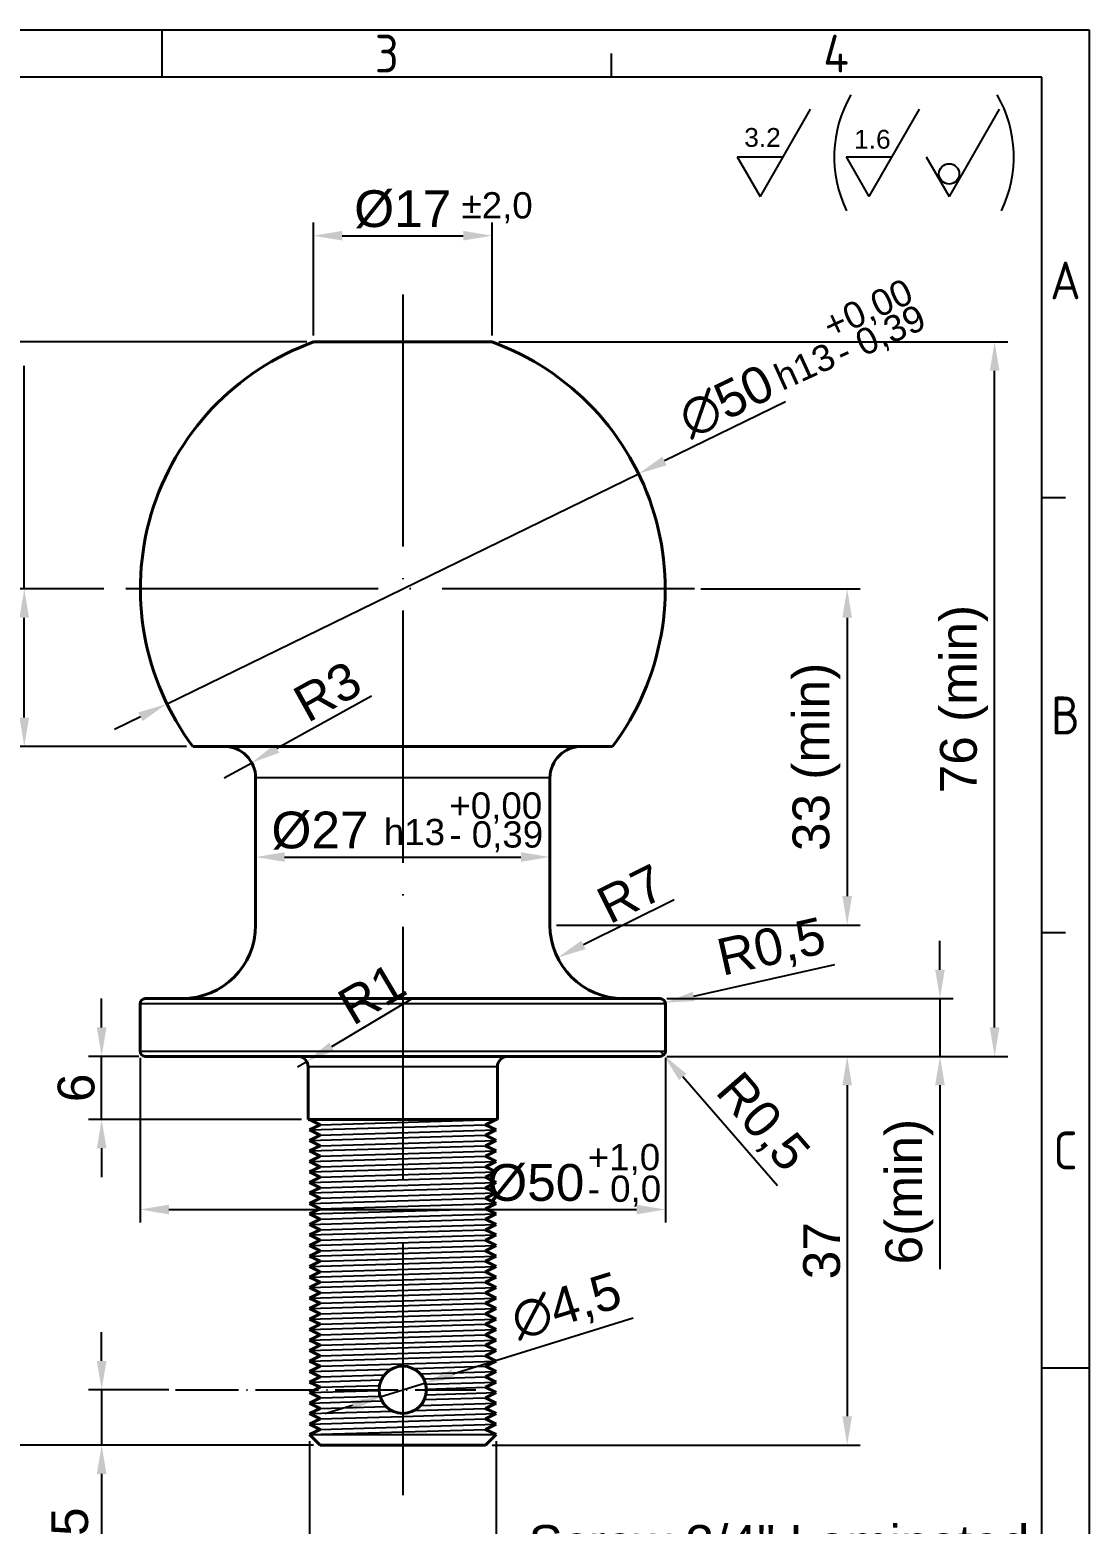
# Model space of a CAD drawing. Header units: millimetres. Extents: x 4510 to 4691, y 1198 to 1451.
# Drawn here: x 4590.5 to 4691.3, y 1308.6 to 1450.8 of the extents above; entities that cross this region are included whole.
import ezdxf
from ezdxf.enums import TextEntityAlignment as Align

# ---------------------------------------------------------------- set-up
doc = ezdxf.new("R2010")
doc.units = ezdxf.units.MM
doc.linetypes.add('ACAD_ISO04W100', pattern=[30, 24, -3, 0, -3])
for name, color, linetype, lineweight in [('AM_0', 7, 'Continuous', 40), ('AM_4', 1, 'ACAD_ISO04W100', 25), ('AM_5', 3, 'Continuous', 25)]:
    doc.layers.add(name, color=color, linetype=linetype, lineweight=lineweight)
doc.styles.add('ACISOTS', font='isocp.shx', dxfattribs={"height": 1})
doc.styles.get("Standard").update_dxf_attribs({"font": 'arial.ttf'})
doc.dimstyles.new('ISO-25', dxfattribs={"dimtxt": 3.5, "dimasz": 2.75, "dimexe": 1.25, "dimexo": 0.625, "dimtad": 1, "dimtxsty": 'Standard', "dimcen": 2.5, "dimadec": 0, "dimazin": 0, "dimtfac": 1, "dimtmove": 0, "dimatfit": 3, "dimfxl": 1, "dimarcsym": 0})

# ---------------------------------------------------------------- blocks, each defined once
blk = doc.blocks.new('*D12')
at = {"layer": 'AM_5', "color": 0, "lineweight": -2, "ltscale": 0.25, "transparency": 16777216}
for p, q in [((4662.44, 1415.39), (4650.93, 1409.77)), ((4603.53, 1386.63), (4648.46, 1408.56)), ((4601.06, 1385.42), (4598.59, 1384.21))]:
    blk.add_line(p, q, dxfattribs=at)
at = {"layer": 'AM_5', "color": 0, "ltscale": 0.25, "transparency": 16777216}
for points in [[(4650.73, 1410.18), (4651.13, 1409.36), (4648.46, 1408.56)], [(4600.86, 1385.83), (4601.26, 1385.01), (4603.53, 1386.63)]]:
    blk.add_solid(points, dxfattribs=at)
at = {"layer": 'Defpoints', "color": 0, "ltscale": 0.25, "transparency": 16777216}
for p in [(4648.46, 1408.56), (4603.53, 1386.63)]:
    blk.add_point(p, dxfattribs=at)
at = {"layer": 'AM_5', "color": 0, "ltscale": 0.25, "transparency": 16777216, "insert": (4656.82, 1415.44), "char_height": 3.5, "attachment_point": 5, "rotation": 26.0239}
blk.add_mtext('∅50', dxfattribs=at)
blk = doc.blocks.new('*D13')
at = {"layer": 'AM_5', "color": 0, "lineweight": -2, "ltscale": 0.25, "transparency": 16777216}
for p, q in [((4617.52, 1421.72), (4617.52, 1432.46)), ((4634.52, 1421.72), (4634.52, 1432.46)), ((4620.27, 1431.21), (4631.77, 1431.21))]:
    blk.add_line(p, q, dxfattribs=at)
at = {"layer": 'AM_5', "color": 0, "ltscale": 0.25, "transparency": 16777216}
for points in [[(4620.27, 1431.67), (4620.27, 1430.75), (4617.52, 1431.21)], [(4631.77, 1431.67), (4631.77, 1430.75), (4634.52, 1431.21)]]:
    blk.add_solid(points, dxfattribs=at)
at = {"layer": 'Defpoints', "color": 0, "ltscale": 0.25, "transparency": 16777216}
for p in [(4634.52, 1431.21), (4617.52, 1421.1), (4634.52, 1421.1)]:
    blk.add_point(p, dxfattribs=at)
at = {"layer": 'AM_5', "color": 0, "ltscale": 0.25, "transparency": 16777216, "insert": (4626.02, 1433.72), "char_height": 3.5, "attachment_point": 5}
blk.add_mtext('%%c17', dxfattribs=at)
blk = doc.blocks.new('*D14')
at = {"layer": 'AM_5', "color": 0, "lineweight": -2, "ltscale": 0.25, "transparency": 16777216}
for p, q in [((4590.01, 1397.6), (4590.01, 1418.82)), ((4597.59, 1397.6), (4588.76, 1397.6)), ((4590.01, 1385.35), (4590.01, 1394.85)), ((4605.43, 1382.6), (4588.76, 1382.6))]:
    blk.add_line(p, q, dxfattribs=at)
at = {"layer": 'AM_5', "color": 0, "ltscale": 0.25, "transparency": 16777216}
for points in [[(4589.55, 1394.85), (4590.46, 1394.85), (4590.01, 1397.6)], [(4589.55, 1385.35), (4590.46, 1385.35), (4590.01, 1382.6)]]:
    blk.add_solid(points, dxfattribs=at)
at = {"layer": 'Defpoints', "color": 0, "ltscale": 0.25, "transparency": 16777216}
for p in [(4590.01, 1397.6), (4598.21, 1397.6), (4606.05, 1382.6)]:
    blk.add_point(p, dxfattribs=at)
at = {"layer": 'AM_5', "color": 0, "ltscale": 0.25, "transparency": 16777216, "insert": (4587.09, 1409.58), "char_height": 3.5, "attachment_point": 5, "rotation": 90}
blk.add_mtext('17 (min)', dxfattribs=at)
blk = doc.blocks.new('*D15')
at = {"layer": 'AM_5', "color": 0, "lineweight": -2, "ltscale": 0.25, "transparency": 16777216}
for p, q in [((4654.4, 1397.6), (4669.56, 1397.6)), ((4668.31, 1394.85), (4668.31, 1368.35)), ((4640.65, 1365.6), (4669.56, 1365.6))]:
    blk.add_line(p, q, dxfattribs=at)
at = {"layer": 'AM_5', "color": 0, "ltscale": 0.25, "transparency": 16777216}
for points in [[(4667.85, 1394.85), (4668.77, 1394.85), (4668.31, 1397.6)], [(4667.85, 1368.35), (4668.77, 1368.35), (4668.31, 1365.6)]]:
    blk.add_solid(points, dxfattribs=at)
at = {"layer": 'Defpoints', "color": 0, "ltscale": 0.25, "transparency": 16777216}
for p in [(4653.78, 1397.6), (4640.02, 1365.6), (4668.31, 1365.6)]:
    blk.add_point(p, dxfattribs=at)
at = {"layer": 'AM_5', "color": 0, "ltscale": 0.25, "transparency": 16777216, "insert": (4665.39, 1381.6), "char_height": 3.5, "attachment_point": 5, "rotation": 90}
blk.add_mtext('33 (min)', dxfattribs=at)
blk = doc.blocks.new('*D16')
at = {"layer": 'AM_5', "color": 0, "lineweight": -2, "ltscale": 0.25, "transparency": 16777216}
for p, q in [((4635.15, 1421.1), (4683.59, 1421.1)), ((4682.34, 1355.85), (4682.34, 1418.35)), ((4651.15, 1353.1), (4683.59, 1353.1))]:
    blk.add_line(p, q, dxfattribs=at)
at = {"layer": 'AM_5', "color": 0, "ltscale": 0.25, "transparency": 16777216}
for points in [[(4681.88, 1418.35), (4682.8, 1418.35), (4682.34, 1421.1)], [(4681.88, 1355.85), (4682.8, 1355.85), (4682.34, 1353.1)]]:
    blk.add_solid(points, dxfattribs=at)
at = {"layer": 'Defpoints', "color": 0, "ltscale": 0.25, "transparency": 16777216}
for p in [(4634.52, 1421.1), (4682.34, 1421.1), (4650.52, 1353.1)]:
    blk.add_point(p, dxfattribs=at)
at = {"layer": 'AM_5', "color": 0, "ltscale": 0.25, "transparency": 16777216, "insert": (4679.42, 1387.1), "char_height": 3.5, "attachment_point": 5, "rotation": 90}
blk.add_mtext('76 (min)', dxfattribs=at)
blk = doc.blocks.new('*D17')
at = {"layer": 'AM_5', "color": 0, "lineweight": -2, "ltscale": 0.25, "transparency": 16777216}
for p, q in [((4597.37, 1355.85), (4597.37, 1358.6)), ((4600.9, 1353.1), (4596.12, 1353.1)), ((4597.37, 1347.1), (4597.37, 1353.1)), ((4616.4, 1347.1), (4596.12, 1347.1)), ((4597.37, 1344.35), (4597.37, 1341.6))]:
    blk.add_line(p, q, dxfattribs=at)
at = {"layer": 'AM_5', "color": 0, "ltscale": 0.25, "transparency": 16777216}
for points in [[(4596.91, 1355.85), (4597.83, 1355.85), (4597.37, 1353.1)], [(4596.91, 1344.35), (4597.83, 1344.35), (4597.37, 1347.1)]]:
    blk.add_solid(points, dxfattribs=at)
at = {"layer": 'Defpoints', "color": 0, "ltscale": 0.25, "transparency": 16777216}
for p in [(4597.37, 1353.1), (4601.52, 1353.1), (4617.02, 1347.1)]:
    blk.add_point(p, dxfattribs=at)
at = {"layer": 'AM_5', "color": 0, "ltscale": 0.25, "transparency": 16777216, "insert": (4594.96, 1350.1), "char_height": 3.5, "attachment_point": 5, "rotation": 90}
blk.add_mtext('6', dxfattribs=at)
blk = doc.blocks.new('*D18')
at = {"layer": 'AM_5', "color": 0, "lineweight": -2, "ltscale": 0.25, "transparency": 16777216}
for p, q in [((4617.15, 1316.47), (4617.15, 1303.02)), ((4634.9, 1316.47), (4634.9, 1303.02)), ((4619.9, 1304.27), (4632.15, 1304.27)), ((4634.9, 1304.27), (4685.99, 1304.27))]:
    blk.add_line(p, q, dxfattribs=at)
at = {"layer": 'AM_5', "color": 0, "ltscale": 0.25, "transparency": 16777216}
for points in [[(4619.9, 1304.73), (4619.9, 1303.81), (4617.15, 1304.27)], [(4632.15, 1304.73), (4632.15, 1303.81), (4634.9, 1304.27)]]:
    blk.add_solid(points, dxfattribs=at)
at = {"layer": 'Defpoints', "color": 0, "ltscale": 0.25, "transparency": 16777216}
for p in [(4617.15, 1317.1), (4634.9, 1317.1), (4634.9, 1304.27)]:
    blk.add_point(p, dxfattribs=at)
at = {"layer": 'AM_5', "color": 0, "ltscale": 0.25, "transparency": 16777216, "insert": (4661.82, 1306.71), "char_height": 3.5, "attachment_point": 5}
blk.add_mtext('Screw 3/4" Laminated', dxfattribs=at)
blk = doc.blocks.new('*D19')
at = {"layer": 'AM_5', "color": 0, "lineweight": -2, "ltscale": 0.25, "transparency": 16777216}
for p, q in [((4651.15, 1353.1), (4669.56, 1353.1)), ((4668.31, 1350.35), (4668.31, 1318.85)), ((4634.52, 1316.1), (4669.56, 1316.1))]:
    blk.add_line(p, q, dxfattribs=at)
at = {"layer": 'AM_5', "color": 0, "ltscale": 0.25, "transparency": 16777216}
for points in [[(4667.85, 1350.35), (4668.77, 1350.35), (4668.31, 1353.1)], [(4667.85, 1318.85), (4668.77, 1318.85), (4668.31, 1316.1)]]:
    blk.add_solid(points, dxfattribs=at)
at = {"layer": 'Defpoints', "color": 0, "ltscale": 0.25, "transparency": 16777216}
for p in [(4650.52, 1353.1), (4633.9, 1316.1), (4668.31, 1316.1)]:
    blk.add_point(p, dxfattribs=at)
at = {"layer": 'AM_5', "color": 0, "ltscale": 0.25, "transparency": 16777216, "insert": (4665.9, 1334.6), "char_height": 3.5, "attachment_point": 5, "rotation": 90}
blk.add_mtext('37', dxfattribs=at)
blk = doc.blocks.new('*D20')
at = {"layer": 'AM_5', "color": 0, "lineweight": -2, "ltscale": 0.25, "transparency": 16777216}
for p, q in [((4616.9, 1421.1), (4578.01, 1421.1)), ((4579.26, 1418.35), (4579.26, 1318.85)), ((4617.52, 1316.1), (4578.01, 1316.1))]:
    blk.add_line(p, q, dxfattribs=at)
at = {"layer": 'AM_5', "color": 0, "ltscale": 0.25, "transparency": 16777216}
for points in [[(4578.81, 1418.35), (4579.72, 1418.35), (4579.26, 1421.1)], [(4578.81, 1318.85), (4579.72, 1318.85), (4579.26, 1316.1)]]:
    blk.add_solid(points, dxfattribs=at)
at = {"layer": 'Defpoints', "color": 0, "ltscale": 0.25, "transparency": 16777216}
for p in [(4617.52, 1421.1), (4579.26, 1316.1), (4618.15, 1316.1)]:
    blk.add_point(p, dxfattribs=at)
at = {"layer": 'AM_5', "color": 0, "ltscale": 0.25, "transparency": 16777216, "insert": (4576.34, 1368.6), "char_height": 3.5, "attachment_point": 5, "rotation": 90}
blk.add_mtext('(113)', dxfattribs=at)
blk = doc.blocks.new('*D21')
at = {"layer": 'AM_5', "color": 0, "lineweight": -2, "ltscale": 0.25, "transparency": 16777216}
for p, q in [((4597.37, 1324.11), (4597.37, 1326.86)), ((4603.77, 1321.36), (4596.12, 1321.36)), ((4597.37, 1321.36), (4597.37, 1316.1)), ((4617.52, 1316.1), (4596.12, 1316.1)), ((4597.37, 1313.35), (4597.37, 1302.95))]:
    blk.add_line(p, q, dxfattribs=at)
at = {"layer": 'AM_5', "color": 0, "ltscale": 0.25, "transparency": 16777216}
for points in [[(4596.91, 1324.11), (4597.83, 1324.11), (4597.37, 1321.36)], [(4596.91, 1313.35), (4597.83, 1313.35), (4597.37, 1316.1)]]:
    blk.add_solid(points, dxfattribs=at)
at = {"layer": 'Defpoints', "color": 0, "ltscale": 0.25, "transparency": 16777216}
for p in [(4604.4, 1321.36), (4597.37, 1316.1), (4618.15, 1316.1)]:
    blk.add_point(p, dxfattribs=at)
at = {"layer": 'AM_5', "color": 0, "ltscale": 0.25, "transparency": 16777216, "insert": (4594.65, 1306.77), "char_height": 3.5, "attachment_point": 5, "rotation": 90}
blk.add_mtext('5,5', dxfattribs=at)
blk = doc.blocks.new('*D22')
at = {"layer": 'AM_5', "color": 0, "lineweight": -2, "ltscale": 0.25, "transparency": 16777216}
for p, q in [((4647.95, 1328.18), (4630.8, 1322.85)), ((4623.88, 1320.69), (4628.17, 1322.03)), ((4621.25, 1319.88), (4618.62, 1319.06))]:
    blk.add_line(p, q, dxfattribs=at)
at = {"layer": 'AM_5', "color": 0, "ltscale": 0.25, "transparency": 16777216}
for points in [[(4630.66, 1323.28), (4630.94, 1322.41), (4628.17, 1322.03)], [(4621.11, 1320.31), (4621.39, 1319.44), (4623.88, 1320.69)]]:
    blk.add_solid(points, dxfattribs=at)
at = {"layer": 'Defpoints', "color": 0, "ltscale": 0.25, "transparency": 16777216}
for p in [(4628.17, 1322.03), (4623.88, 1320.69)]:
    blk.add_point(p, dxfattribs=at)
at = {"layer": 'AM_5', "color": 0, "ltscale": 0.25, "transparency": 16777216, "insert": (4641.65, 1329.14), "char_height": 3.5, "attachment_point": 5, "rotation": 17.2754}
blk.add_mtext('∅4,5', dxfattribs=at)
blk = doc.blocks.new('*D23')
at = {"layer": 'AM_5', "color": 0, "lineweight": -2, "ltscale": 0.25, "transparency": 16777216}
for p, q in [((4601.02, 1352.97), (4601.02, 1337.27)), ((4651.02, 1352.97), (4651.02, 1337.27)), ((4603.77, 1338.52), (4648.27, 1338.52))]:
    blk.add_line(p, q, dxfattribs=at)
at = {"layer": 'AM_5', "color": 0, "ltscale": 0.25, "transparency": 16777216}
for points in [[(4603.77, 1338.98), (4603.77, 1338.06), (4601.02, 1338.52)], [(4648.27, 1338.98), (4648.27, 1338.06), (4651.02, 1338.52)]]:
    blk.add_solid(points, dxfattribs=at)
at = {"layer": 'Defpoints', "color": 0, "ltscale": 0.25, "transparency": 16777216}
for p in [(4601.02, 1353.6), (4651.02, 1353.6), (4651.02, 1338.52)]:
    blk.add_point(p, dxfattribs=at)
at = {"layer": 'AM_5', "color": 0, "ltscale": 0.25, "transparency": 16777216, "insert": (4638.68, 1341.03), "char_height": 3.5, "attachment_point": 5}
blk.add_mtext('%%c50', dxfattribs=at)
blk = doc.blocks.new('*D24')
at = {"layer": 'AM_5', "color": 0, "lineweight": -2, "ltscale": 0.25, "transparency": 16777216}
for p, q in [((4612.02, 1371.97), (4612.02, 1370.82)), ((4614.77, 1372.07), (4637.27, 1372.07)), ((4640.02, 1371.97), (4640.02, 1370.82))]:
    blk.add_line(p, q, dxfattribs=at)
at = {"layer": 'AM_5', "color": 0, "ltscale": 0.25, "transparency": 16777216}
for points in [[(4614.77, 1372.53), (4614.77, 1371.62), (4612.02, 1372.07)], [(4637.27, 1372.53), (4637.27, 1371.62), (4640.02, 1372.07)]]:
    blk.add_solid(points, dxfattribs=at)
at = {"layer": 'Defpoints', "color": 0, "ltscale": 0.25, "transparency": 16777216}
for p in [(4612.02, 1372.6), (4640.02, 1372.6), (4640.02, 1372.07)]:
    blk.add_point(p, dxfattribs=at)
at = {"layer": 'AM_5', "color": 0, "ltscale": 0.25, "transparency": 16777216, "insert": (4618.15, 1374.58), "char_height": 3.5, "attachment_point": 5}
blk.add_mtext('%%C27', dxfattribs=at)
blk = doc.blocks.new('*D25')
at = {"layer": 'AM_5', "color": 0, "lineweight": -2, "ltscale": 0.25, "transparency": 16777216}
for p, q in [((4623.05, 1387.38), (4614.05, 1382.39)), ((4609.02, 1379.6), (4611.65, 1381.05))]:
    blk.add_line(p, q, dxfattribs=at)
at = {"layer": 'AM_5', "color": 0, "ltscale": 0.25, "transparency": 16777216}
blk.add_solid([(4613.83, 1382.79), (4614.27, 1381.99), (4611.65, 1381.05)], dxfattribs=at)
at = {"layer": 'Defpoints', "color": 0, "ltscale": 0.25, "transparency": 16777216}
for p in [(4611.65, 1381.05), (4609.02, 1379.6)]:
    blk.add_point(p, dxfattribs=at)
at = {"layer": 'AM_5', "color": 0, "ltscale": 0.25, "transparency": 16777216, "insert": (4618.86, 1387.82), "char_height": 3.5, "attachment_point": 5, "rotation": 29.0425}
blk.add_mtext('R3', dxfattribs=at)
blk = doc.blocks.new('*D26')
at = {"layer": 'AM_5', "color": 0, "lineweight": -2, "ltscale": 0.25, "transparency": 16777216}
blk.add_line((4651.86, 1367.99), (4643.22, 1363.71), dxfattribs=at)
at = {"layer": 'AM_5', "color": 0, "ltscale": 0.25, "transparency": 16777216}
blk.add_solid([(4643.01, 1364.12), (4643.42, 1363.3), (4640.75, 1362.49)], dxfattribs=at)
at = {"layer": 'Defpoints', "color": 0, "ltscale": 0.25, "transparency": 16777216}
for p in [(4647.02, 1365.6), (4640.75, 1362.49)]:
    blk.add_point(p, dxfattribs=at)
at = {"layer": 'AM_5', "color": 0, "ltscale": 0.25, "transparency": 16777216, "insert": (4647.72, 1368.59), "char_height": 3.5, "attachment_point": 5, "rotation": 26.3128}
blk.add_mtext('R7', dxfattribs=at)
blk = doc.blocks.new('*D27')
at = {"layer": 'AM_5', "color": 0, "lineweight": -2, "ltscale": 0.25, "transparency": 16777216}
for p, q in [((4626.96, 1358.59), (4619.25, 1354.01)), ((4616.02, 1352.1), (4616.88, 1352.61))]:
    blk.add_line(p, q, dxfattribs=at)
at = {"layer": 'AM_5', "color": 0, "ltscale": 0.25, "transparency": 16777216}
blk.add_solid([(4619.02, 1354.4), (4619.48, 1353.62), (4616.88, 1352.61)], dxfattribs=at)
at = {"layer": 'Defpoints', "color": 0, "ltscale": 0.25, "transparency": 16777216}
for p in [(4616.88, 1352.61), (4616.02, 1352.1)]:
    blk.add_point(p, dxfattribs=at)
at = {"layer": 'AM_5', "color": 0, "ltscale": 0.25, "transparency": 16777216, "insert": (4623.07, 1359.05), "char_height": 3.5, "attachment_point": 5, "rotation": 30.6811}
blk.add_mtext('R1', dxfattribs=at)
blk = doc.blocks.new('*D28')
at = {"layer": 'AM_5', "color": 0, "lineweight": -2, "ltscale": 0.25, "transparency": 16777216}
for p, q in [((4667.11, 1361.8), (4653.7, 1358.81)), ((4650.52, 1358.1), (4651.01, 1358.21))]:
    blk.add_line(p, q, dxfattribs=at)
at = {"layer": 'AM_5', "color": 0, "ltscale": 0.25, "transparency": 16777216}
blk.add_solid([(4653.6, 1359.25), (4653.8, 1358.36), (4651.01, 1358.21)], dxfattribs=at)
at = {"layer": 'Defpoints', "color": 0, "ltscale": 0.25, "transparency": 16777216}
for p in [(4650.52, 1358.1), (4651.01, 1358.21)]:
    blk.add_point(p, dxfattribs=at)
at = {"layer": 'AM_5', "color": 0, "ltscale": 0.25, "transparency": 16777216, "insert": (4661.15, 1363.27), "char_height": 3.5, "attachment_point": 5, "rotation": 12.6003}
blk.add_mtext('R0,5', dxfattribs=at)
blk = doc.blocks.new('*D29')
at = {"layer": 'AM_5', "color": 0, "lineweight": -2, "ltscale": 0.25, "transparency": 16777216}
for p, q in [((4650.52, 1353.6), (4650.85, 1353.22)), ((4661.67, 1340.76), (4652.66, 1351.14))]:
    blk.add_line(p, q, dxfattribs=at)
at = {"layer": 'AM_5', "color": 0, "ltscale": 0.25, "transparency": 16777216}
blk.add_solid([(4653, 1351.44), (4652.31, 1350.84), (4650.85, 1353.22)], dxfattribs=at)
at = {"layer": 'Defpoints', "color": 0, "ltscale": 0.25, "transparency": 16777216}
for p in [(4650.52, 1353.6), (4650.85, 1353.22)]:
    blk.add_point(p, dxfattribs=at)
at = {"layer": 'AM_5', "color": 0, "ltscale": 0.25, "transparency": 16777216, "insert": (4660.12, 1346.7), "char_height": 3.5, "attachment_point": 5, "rotation": 310.975}
blk.add_mtext('R0,5', dxfattribs=at)
blk = doc.blocks.new('*D30')
at = {"layer": 'AM_5', "color": 0, "lineweight": -2, "ltscale": 0.25, "transparency": 16777216}
for p, q in [((4677.14, 1361.35), (4677.14, 1364.1)), ((4651.15, 1358.6), (4678.39, 1358.6)), ((4677.14, 1358.6), (4677.14, 1353.1)), ((4651.15, 1353.1), (4678.39, 1353.1)), ((4677.14, 1350.35), (4677.14, 1332.85))]:
    blk.add_line(p, q, dxfattribs=at)
at = {"layer": 'AM_5', "color": 0, "ltscale": 0.25, "transparency": 16777216}
for points in [[(4676.68, 1361.35), (4677.6, 1361.35), (4677.14, 1358.6)], [(4676.68, 1350.35), (4677.6, 1350.35), (4677.14, 1353.1)]]:
    blk.add_solid(points, dxfattribs=at)
at = {"layer": 'Defpoints', "color": 0, "ltscale": 0.25, "transparency": 16777216}
for p in [(4650.52, 1358.6), (4650.52, 1353.1), (4677.14, 1353.1)]:
    blk.add_point(p, dxfattribs=at)
at = {"layer": 'AM_5', "color": 0, "ltscale": 0.25, "transparency": 16777216, "insert": (4674.22, 1340.22), "char_height": 3.5, "attachment_point": 5, "rotation": 90}
blk.add_mtext('6(min)', dxfattribs=at)

msp = doc.modelspace()

# ---------------------------------------------------------------- linework, layer by layer
at = {"color": 135, "lineweight": 25}
for p, q in [((4510.431, 1450.801), (4691.331, 1450.801)), ((4603.131, 1446.301), (4603.131, 1450.801)), ((4691.331, 1450.801), (4691.331, 1197.901)), ((4645.881, 1446.301), (4645.881, 1448.551)), ((4689.081, 1406.251), (4686.831, 1406.251)), ((4689.081, 1364.851), (4686.831, 1364.851)), ((4686.831, 1323.451), (4691.331, 1323.451))]:
    msp.add_line(p, q, dxfattribs=at)
for p, q in [((4686.831, 1446.301), (4527.531, 1446.301)), ((4686.831, 1202.401), (4686.831, 1446.301))]:
    msp.add_line(p, q)
at = {"layer": 'AM_0'}
for p, q in [((4617.525, 1421.096), (4634.525, 1421.096)), ((4606.054, 1382.596), (4645.995, 1382.596)), ((4612.025, 1379.596), (4612.025, 1365.596)), ((4640.025, 1365.596), (4640.025, 1379.596)), ((4601.525, 1358.596), (4650.525, 1358.596)), ((4601.025, 1358.096), (4601.025, 1353.596)), ((4651.025, 1353.596), (4651.025, 1358.096)), ((4650.525, 1353.096), (4601.525, 1353.096)), ((4617.025, 1352.096), (4617.025, 1347.096)), ((4635.025, 1347.096), (4635.025, 1352.096)), ((4617.025, 1347.096), (4635.025, 1347.096)), ((4617.15, 1317.096), (4618.15, 1316.096)), ((4633.9, 1316.096), (4634.9, 1317.096)), ((4633.9, 1316.096), (4618.15, 1316.096))]:
    msp.add_line(p, q, dxfattribs=at)
at = {"layer": 'AM_0', "ltscale": 0.25}
for p, q in [((4617.15, 1347.096), (4618.15, 1346.596)), ((4634.9, 1347.096), (4633.9, 1346.596)), ((4617.15, 1346.096), (4618.15, 1346.596)), ((4617.15, 1346.096), (4618.15, 1345.596)), ((4617.15, 1345.096), (4618.15, 1345.596)), ((4634.9, 1346.096), (4633.9, 1346.596)), ((4634.9, 1346.096), (4633.9, 1345.596)), ((4634.9, 1345.096), (4633.9, 1345.596)), ((4617.15, 1345.096), (4618.15, 1344.596)), ((4617.15, 1344.096), (4618.15, 1344.596)), ((4617.15, 1344.096), (4618.15, 1343.596)), ((4634.9, 1345.096), (4633.9, 1344.596)), ((4634.9, 1344.096), (4633.9, 1344.596)), ((4634.9, 1344.096), (4633.9, 1343.596)), ((4617.15, 1343.096), (4618.15, 1343.596)), ((4617.15, 1343.096), (4618.15, 1342.596)), ((4634.9, 1343.096), (4633.9, 1343.596)), ((4634.9, 1343.096), (4633.9, 1342.596)), ((4617.15, 1342.096), (4618.15, 1342.596)), ((4617.15, 1342.096), (4618.15, 1341.596)), ((4617.15, 1341.096), (4618.15, 1341.596)), ((4634.9, 1342.096), (4633.9, 1342.596)), ((4634.9, 1342.096), (4633.9, 1341.596)), ((4634.9, 1341.096), (4633.9, 1341.596)), ((4617.15, 1341.096), (4618.15, 1340.596)), ((4617.15, 1340.096), (4618.15, 1340.596)), ((4617.15, 1340.096), (4618.15, 1339.596)), ((4634.9, 1341.096), (4633.9, 1340.596)), ((4634.9, 1340.096), (4633.9, 1340.596)), ((4634.9, 1340.096), (4633.9, 1339.596)), ((4617.15, 1339.096), (4618.15, 1339.596)), ((4617.15, 1339.096), (4618.15, 1338.596)), ((4617.15, 1338.096), (4618.15, 1338.596)), ((4634.9, 1339.096), (4633.9, 1339.596)), ((4634.9, 1339.096), (4633.9, 1338.596)), ((4634.9, 1338.096), (4633.9, 1338.596)), ((4617.15, 1338.096), (4618.15, 1337.596)), ((4617.15, 1337.096), (4618.15, 1337.596)), ((4617.15, 1337.096), (4618.15, 1336.596)), ((4634.9, 1338.096), (4633.9, 1337.596)), ((4634.9, 1337.096), (4633.9, 1337.596)), ((4634.9, 1337.096), (4633.9, 1336.596)), ((4617.15, 1336.096), (4618.15, 1336.596)), ((4617.15, 1336.096), (4618.15, 1335.596)), ((4617.15, 1335.096), (4618.15, 1335.596)), ((4634.9, 1336.096), (4633.9, 1336.596)), ((4634.9, 1336.096), (4633.9, 1335.596)), ((4634.9, 1335.096), (4633.9, 1335.596)), ((4617.15, 1335.096), (4618.15, 1334.596)), ((4617.15, 1334.096), (4618.15, 1334.596)), ((4617.15, 1334.096), (4618.15, 1333.596)), ((4634.9, 1335.096), (4633.9, 1334.596)), ((4634.9, 1334.096), (4633.9, 1334.596)), ((4634.9, 1334.096), (4633.9, 1333.596)), ((4617.15, 1333.096), (4618.15, 1333.596)), ((4617.15, 1333.096), (4618.15, 1332.596)), ((4634.9, 1333.096), (4633.9, 1333.596)), ((4634.9, 1333.096), (4633.9, 1332.596)), ((4617.15, 1332.096), (4618.15, 1332.596)), ((4617.15, 1332.096), (4618.15, 1331.596)), ((4617.15, 1331.096), (4618.15, 1331.596)), ((4634.9, 1332.096), (4633.9, 1332.596)), ((4634.9, 1332.096), (4633.9, 1331.596)), ((4634.9, 1331.096), (4633.9, 1331.596)), ((4617.15, 1331.096), (4618.15, 1330.596)), ((4617.15, 1330.096), (4618.15, 1330.596)), ((4617.15, 1330.096), (4618.15, 1329.596)), ((4634.9, 1331.096), (4633.9, 1330.596)), ((4634.9, 1330.096), (4633.9, 1330.596)), ((4634.9, 1330.096), (4633.9, 1329.596)), ((4617.15, 1329.096), (4618.15, 1329.596)), ((4617.15, 1329.096), (4618.15, 1328.596)), ((4617.15, 1328.096), (4618.15, 1328.596)), ((4634.9, 1329.096), (4633.9, 1329.596)), ((4634.9, 1329.096), (4633.9, 1328.596)), ((4634.9, 1328.096), (4633.9, 1328.596)), ((4617.15, 1328.096), (4618.15, 1327.596)), ((4617.15, 1327.096), (4618.15, 1327.596)), ((4617.15, 1327.096), (4618.15, 1326.596)), ((4634.9, 1328.096), (4633.9, 1327.596)), ((4634.9, 1327.096), (4633.9, 1327.596)), ((4634.9, 1327.096), (4633.9, 1326.596)), ((4617.15, 1326.096), (4618.15, 1326.596)), ((4617.15, 1326.096), (4618.15, 1325.596)), ((4617.15, 1325.096), (4618.15, 1325.596)), ((4634.9, 1326.096), (4633.9, 1326.596)), ((4634.9, 1326.096), (4633.9, 1325.596)), ((4634.9, 1325.096), (4633.9, 1325.596)), ((4617.15, 1325.096), (4618.15, 1324.596)), ((4617.15, 1324.096), (4618.15, 1324.596)), ((4634.9, 1325.096), (4633.9, 1324.596)), ((4634.9, 1324.096), (4633.9, 1324.596)), ((4617.15, 1324.096), (4618.15, 1323.596)), ((4617.15, 1323.096), (4618.15, 1323.596)), ((4617.15, 1323.096), (4618.15, 1322.596)), ((4634.9, 1324.096), (4633.9, 1323.596)), ((4634.9, 1323.096), (4633.9, 1323.596)), ((4634.9, 1323.096), (4633.9, 1322.596)), ((4617.15, 1322.096), (4618.15, 1322.596)), ((4617.15, 1322.096), (4618.15, 1321.596)), ((4617.15, 1321.096), (4618.15, 1321.596)), ((4634.9, 1322.096), (4633.9, 1322.596)), ((4634.9, 1322.096), (4633.9, 1321.596)), ((4634.9, 1321.096), (4633.9, 1321.596)), ((4617.15, 1321.096), (4618.15, 1320.596)), ((4617.15, 1320.096), (4618.15, 1320.596)), ((4617.15, 1320.096), (4618.15, 1319.596)), ((4634.9, 1321.096), (4633.9, 1320.596)), ((4634.9, 1320.096), (4633.9, 1320.596)), ((4634.9, 1320.096), (4633.9, 1319.596)), ((4617.15, 1319.096), (4618.15, 1319.596)), ((4617.15, 1319.096), (4618.15, 1318.596)), ((4617.15, 1318.096), (4618.15, 1318.596)), ((4634.9, 1319.096), (4633.9, 1319.596)), ((4634.9, 1319.096), (4633.9, 1318.596)), ((4634.9, 1318.096), (4633.9, 1318.596)), ((4617.15, 1318.096), (4618.15, 1317.596)), ((4617.15, 1317.096), (4618.15, 1317.596)), ((4634.9, 1318.096), (4633.9, 1317.596)), ((4634.9, 1317.096), (4633.9, 1317.596))]:
    msp.add_line(p, q, dxfattribs=at)
msp.add_circle((4626.025, 1321.361), 2.25, dxfattribs=at)
at = {"layer": 'AM_0'}
for centre, radius, start, end in [((4626.054, 1397.596), 25, 109.94844, 216.8699), ((4625.995, 1397.596), 25, 323.1301, 70.05156), ((4609.025, 1379.596), 3, 0, 90), ((4643.025, 1379.596), 3, 90, 180), ((4605.025, 1365.596), 7, 270, 0), ((4647.025, 1365.596), 7, 180, 270), ((4601.525, 1358.096), 0.5, 90, 180), ((4650.525, 1358.096), 0.5, 0, 90), ((4601.525, 1353.596), 0.5, 180, 270), ((4616.025, 1352.096), 1, 0, 90), ((4636.025, 1352.096), 1, 90, 180), ((4650.525, 1353.596), 0.5, 270, 0)]:
    msp.add_arc(centre, radius, start, end, dxfattribs=at)
at = {"layer": 'AM_4'}
for p, q in [((4626.025, 1425.621), (4626.025, 1311.105)), ((4653.779, 1397.596), (4598.211, 1397.596))]:
    msp.add_line(p, q, dxfattribs=at)
at = {"layer": 'AM_4', "ltscale": 0.25}
msp.add_line((4604.4, 1321.361), (4632.988, 1321.361), dxfattribs=at)
at = {"layer": 'AM_5'}
for p, q in [((4664.803, 1443.246), (4660.018, 1434.957)), ((4675.167, 1443.246), (4670.381, 1434.957)), ((4682.787, 1443.246), (4678.001, 1434.957)), ((4657.843, 1438.725), (4662.193, 1438.725)), ((4657.843, 1438.725), (4660.018, 1434.957)), ((4668.206, 1438.725), (4672.556, 1438.725)), ((4668.206, 1438.725), (4670.381, 1434.957)), ((4675.826, 1438.725), (4678.001, 1434.957)), ((4640.025, 1379.596), (4612.025, 1379.596)), ((4651.025, 1358.096), (4601.025, 1358.096)), ((4601.025, 1353.596), (4651.025, 1353.596)), ((4635.025, 1352.096), (4617.025, 1352.096)), ((4617.15, 1317.096), (4634.9, 1317.096))]:
    msp.add_line(p, q, dxfattribs=at)
at = {"layer": 'AM_5', "ltscale": 0.25}
for p, q in [((4618.15, 1346.596), (4634.9, 1347.096)), ((4617.15, 1346.096), (4633.9, 1346.596)), ((4617.15, 1345.096), (4633.9, 1345.596)), ((4618.15, 1345.596), (4634.9, 1346.096)), ((4617.15, 1344.096), (4633.9, 1344.596)), ((4618.15, 1344.596), (4634.9, 1345.096)), ((4618.15, 1343.596), (4634.9, 1344.096)), ((4617.15, 1343.096), (4633.9, 1343.596)), ((4618.15, 1342.596), (4634.9, 1343.096)), ((4617.15, 1342.096), (4633.9, 1342.596)), ((4617.15, 1341.096), (4633.9, 1341.596)), ((4618.15, 1341.596), (4634.9, 1342.096)), ((4617.15, 1340.096), (4633.9, 1340.596)), ((4618.15, 1340.596), (4634.9, 1341.096)), ((4618.15, 1339.596), (4634.9, 1340.096)), ((4617.15, 1339.096), (4633.9, 1339.596)), ((4617.15, 1338.096), (4633.9, 1338.596)), ((4618.15, 1338.596), (4634.9, 1339.096)), ((4617.15, 1337.096), (4633.9, 1337.596)), ((4618.15, 1337.596), (4634.9, 1338.096)), ((4618.15, 1336.596), (4634.9, 1337.096)), ((4617.15, 1336.096), (4633.9, 1336.596)), ((4617.15, 1335.096), (4633.9, 1335.596)), ((4618.15, 1335.596), (4634.9, 1336.096)), ((4617.15, 1334.096), (4633.9, 1334.596)), ((4618.15, 1334.596), (4634.9, 1335.096)), ((4618.15, 1333.596), (4634.9, 1334.096)), ((4617.15, 1333.096), (4633.9, 1333.596)), ((4618.15, 1332.596), (4634.9, 1333.096)), ((4617.15, 1332.096), (4633.9, 1332.596)), ((4617.15, 1331.096), (4633.9, 1331.596)), ((4618.15, 1331.596), (4634.9, 1332.096)), ((4617.15, 1330.096), (4633.9, 1330.596)), ((4618.15, 1330.596), (4634.9, 1331.096)), ((4618.15, 1329.596), (4634.9, 1330.096)), ((4617.15, 1329.096), (4633.9, 1329.596)), ((4617.15, 1328.096), (4633.9, 1328.596)), ((4618.15, 1328.596), (4634.9, 1329.096)), ((4617.15, 1327.096), (4633.9, 1327.596)), ((4618.15, 1327.596), (4634.9, 1328.096)), ((4618.15, 1326.596), (4634.9, 1327.096)), ((4617.15, 1326.096), (4633.9, 1326.596)), ((4617.15, 1325.096), (4633.9, 1325.596)), ((4618.15, 1325.596), (4634.9, 1326.096)), ((4617.15, 1324.096), (4633.9, 1324.596)), ((4618.15, 1324.596), (4634.9, 1325.096)), ((4617.15, 1323.096), (4624.933, 1323.329)), ((4618.15, 1323.596), (4626.025, 1323.831)), ((4618.15, 1322.596), (4624.278, 1322.779)), ((4626.025, 1323.831), (4634.9, 1324.096)), ((4626.997, 1323.39), (4633.9, 1323.596)), ((4627.684, 1322.881), (4634.9, 1323.096)), ((4617.15, 1322.096), (4623.98, 1322.3)), ((4617.15, 1321.096), (4623.776, 1321.294)), ((4618.15, 1321.596), (4623.811, 1321.765)), ((4628.01, 1322.42), (4633.9, 1322.596)), ((4628.21, 1321.897), (4634.9, 1322.096)), ((4628.274, 1321.428), (4633.9, 1321.596)), ((4617.15, 1320.096), (4624.04, 1320.302)), ((4618.15, 1320.596), (4623.855, 1320.767)), ((4627.72, 1319.882), (4634.9, 1320.096)), ((4628.069, 1320.422), (4633.9, 1320.596)), ((4628.226, 1320.897), (4634.9, 1321.096)), ((4617.15, 1319.096), (4625.052, 1319.332)), ((4617.15, 1318.096), (4633.9, 1318.596)), ((4618.15, 1319.596), (4624.421, 1319.783)), ((4618.15, 1318.596), (4626.025, 1318.831)), ((4626.025, 1318.831), (4634.9, 1319.096)), ((4627.116, 1319.394), (4633.9, 1319.596)), ((4617.15, 1317.096), (4633.9, 1317.596)), ((4618.15, 1317.596), (4634.9, 1318.096))]:
    msp.add_line(p, q, dxfattribs=at)
at = {"layer": 'AM_5'}
msp.add_circle((4678.01, 1437.092), 0.965, dxfattribs=at)
for centre, start, end in [((4678.788, 1438.716), 149.81687, 205.95777), ((4672.456, 1438.716), 334.04223, 30.18313)]:
    msp.add_arc(centre, 11.714, start, end, dxfattribs=at)

# ---------------------------------------------------------------- texts
at = {"color": 135, "lineweight": 25, "style": 'ACISOTS'}
for s, p in [('3', (4624.506, 1448.551)), ('4', (4667.256, 1448.551)), ('A', (4689.081, 1426.951)), ('B', (4689.081, 1385.551)), ('C', (4689.081, 1344.151))]:
    msp.add_text(s, height=3.6, dxfattribs=at).set_placement(p, align=Align.MIDDLE)
at = {"layer": 'AM_5', "char_height": 1.7903, "attachment_point": 1}
for s, insert in [('3.2', (4658.515, 1441.46)), ('1.6', (4668.972, 1441.287))]:
    msp.add_mtext_dynamic_manual_height_columns(s, width=18.23779, gutter_width=12.5, heights=[0], dxfattribs=dict(at, insert=insert))
at = {"layer": 'AM_5', "ltscale": 0.25, "char_height": 2.5, "attachment_point": 1}
for s, insert in [('%%P2,0', (4631.617, 1435.353)), ('+1,0', (4643.624, 1344.758)), ('- 0,0', (4643.624, 1341.751))]:
    msp.add_mtext_dynamic_manual_height_columns(s, width=40.13509, gutter_width=12.5, heights=[0], dxfattribs=dict(at, insert=insert))
for s, width, insert, rotation in [('+0,00', 8.38609, (4665.728, 1423.581), 24.46655), ('- 0,39', 12.03972, (4666.867, 1421.076), 24.46655), ('h13', 12.03972, (4661.098, 1418.703), 24.46655), ('+0,00', 8.38609, (4630.456, 1378.226), 359.97847), ('h13', 12.03972, (4624.221, 1375.706), 359.97847), ('- 0,39', 12.03972, (4630.455, 1375.474), 359.97847)]:
    msp.add_mtext_dynamic_manual_height_columns(s, width=width, gutter_width=12.5, heights=[0], dxfattribs=dict(at, insert=insert, rotation=rotation))

# ---------------------------------------------------------------- dimensions: what is measured, and where the dimension line sits
at = {"layer": 'AM_5', "ltscale": 0.25}
for base, p1, p2, text, picture, middle in [((4634.525, 1431.212), (4617.525, 1421.096), (4634.525, 1421.096), '%%c17', '*D13', (4626.025, 1433.722)), ((4634.9, 1304.271), (4617.15, 1317.096), (4634.9, 1317.096), 'Screw 3/4" Laminated', '*D18', (4661.822, 1306.706))]:
    dim = msp.add_linear_dim(base=base, p1=p1, p2=p2, text=text, dimstyle='ISO-25', dxfattribs=at)
    dim.commit()
    dim.dimension.update_dxf_attribs({"geometry": picture, "text_midpoint": middle})
for base, p1, p2, text, picture, middle in [((4579.264, 1316.096), (4617.525, 1421.096), (4618.15, 1316.096), '(113)', '*D20', (4576.345, 1368.596)), ((4682.338, 1421.096), (4650.525, 1353.096), (4634.525, 1421.096), '76 (min)', '*D16', (4679.419, 1387.096)), ((4590.006, 1397.596), (4606.054, 1382.596), (4598.211, 1397.596), '17 (min)', '*D14', (4587.087, 1409.583)), ((4668.311, 1365.596), (4653.779, 1397.596), (4640.025, 1365.596), '33 (min)', '*D15', (4665.392, 1381.596)), ((4677.141, 1353.096), (4650.525, 1358.596), (4650.525, 1353.096), '6(min)', '*D30', (4674.222, 1340.224)), ((4597.369, 1316.096), (4604.4, 1321.361), (4618.15, 1316.096), '5,5', '*D21', (4594.648, 1306.772))]:
    dim = msp.add_linear_dim(base=base, p1=p1, p2=p2, angle=90, text=text, dimstyle='ISO-25', dxfattribs=at)
    dim.commit()
    dim.dimension.update_dxf_attribs({"geometry": picture, "text_midpoint": middle})
dim = msp.add_diameter_dim_2p(p1=(4603.53, 1386.628), p2=(4648.461, 1408.565), dimstyle='ISO-25', dxfattribs=at)
dim.commit()
dim.dimension.update_dxf_attribs({"geometry": '*D12', "text_midpoint": (4656.822, 1415.44)})
dim = msp.add_radius_dim(center=(4609.025, 1379.596), mpoint=(4611.647, 1381.053), dimstyle='ISO-25', dxfattribs=at)
dim.commit()
dim.dimension.update_dxf_attribs({"geometry": '*D25', "text_midpoint": (4620.035, 1385.71), "dimtype": 164})
for base, p1, p2, text, picture, middle in [((4640.025, 1372.074), (4612.025, 1372.596), (4640.025, 1372.596), '%%C27', '*D24', (4618.154, 1372.074)), ((4651.025, 1338.518), (4601.025, 1353.596), (4651.025, 1353.596), '%%c50', '*D23', (4638.68, 1338.518))]:
    dim = msp.add_linear_dim(base=base, p1=p1, p2=p2, text=text, dimstyle='ISO-25', dxfattribs=at)
    dim.commit()
    dim.dimension.update_dxf_attribs({"geometry": picture, "text_midpoint": middle, "dimtype": 160})
dim = msp.add_radius_dim(center=(4647.025, 1365.596), mpoint=(4640.75, 1362.493), text='R7', dimstyle='ISO-25', dxfattribs=at)
dim.commit()
dim.dimension.update_dxf_attribs({"geometry": '*D26', "text_midpoint": (4648.77, 1366.459), "dimtype": 164})
for center, mpoint, picture, middle in [((4650.525, 1358.096), (4651.013, 1358.205), '*D28', (4661.152, 1363.267)), ((4616.025, 1352.096), (4616.885, 1352.606), '*D27', (4623.073, 1359.048)), ((4650.525, 1353.596), (4650.853, 1353.219), '*D29', (4660.125, 1346.704))]:
    dim = msp.add_radius_dim(center=center, mpoint=mpoint, dimstyle='ISO-25', dxfattribs=at)
    dim.commit()
    dim.dimension.update_dxf_attribs({"geometry": picture, "text_midpoint": middle})
for base, p1, p2, picture, middle in [((4597.369, 1353.096), (4617.025, 1347.096), (4601.525, 1353.096), '*D17', (4594.957, 1350.096)), ((4668.311, 1316.096), (4650.525, 1353.096), (4633.9, 1316.096), '*D19', (4665.898, 1334.596))]:
    dim = msp.add_linear_dim(base=base, p1=p1, p2=p2, angle=90, dimstyle='ISO-25', dxfattribs=at)
    dim.commit()
    dim.dimension.update_dxf_attribs({"geometry": picture, "text_midpoint": middle})
dim = msp.add_diameter_dim_2p(p1=(4623.876, 1320.693), p2=(4628.173, 1322.029), dimstyle='ISO-25', dxfattribs=at)
dim.commit()
dim.dimension.update_dxf_attribs({"geometry": '*D22', "text_midpoint": (4642.479, 1326.478), "dimtype": 163})

doc.saveas('drawing.dxf')
